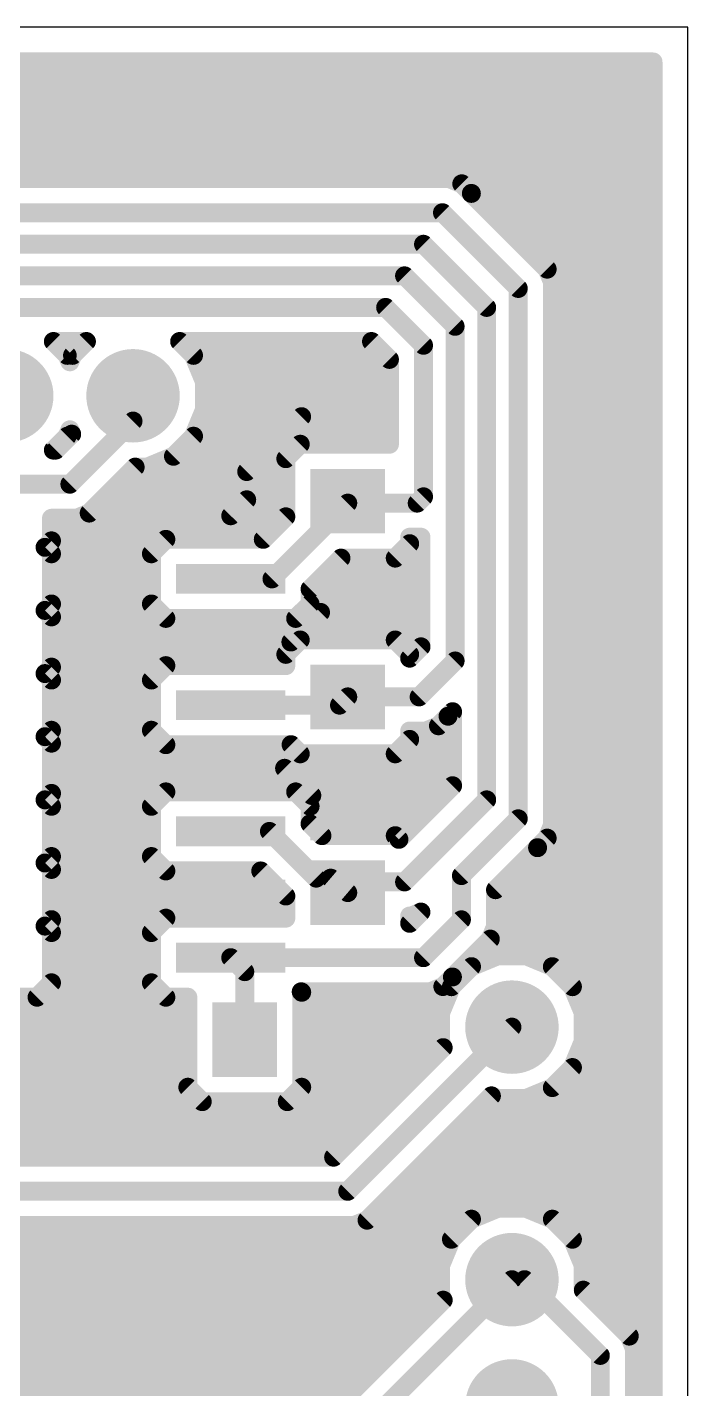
# Model space of a CAD drawing. Extents: x 0 to 60.4, y 0 to 60.5.
# Drawn here: x 47.15 to 60.43, y 33.11 to 60.5 of the extents above; entities that cross this region are included whole.
import ezdxf

# ---------------------------------------------------------------- set-up
doc = ezdxf.new("R2010")
doc.units = 0
for name, color, linetype in [('16', 175, 'CONTINUOUS'), ('17', 82, 'CONTINUOUS'), ('20', 7, 'CONTINUOUS')]:
    doc.layers.add(name, color=color, linetype=linetype)

# ---------------------------------------------------------------- blocks, each defined once
blk = doc.blocks.new('ROUNDP')
at = {"const_width": 0.5}
blk.add_lwpolyline([(0, -0.25, 1), (0, 0.25, 1), (0, -0.25)], format="xyb", dxfattribs=at)
blk = doc.blocks.new('RECT')
blk.add_solid([(-0.5, -0.5), (0.5, -0.5), (-0.5, 0.5), (0.5, 0.5)])

msp = doc.modelspace()

# ---------------------------------------------------------------- linework, layer by layer
at = {"layer": '16', "const_width": 0.381}
for points in [[(0.6985, 59.8015), (59.7335, 59.8015)], [(59.7335, 59.8015), (59.7335, 0.6985)], [(0.6985, 59.436), (59.7335, 59.436)], [(0.6985, 59.055), (59.7335, 59.055)], [(0.6985, 58.674), (59.7335, 58.674)], [(0.6985, 58.293), (59.7335, 58.293)], [(0.6985, 57.912), (59.7335, 57.912)], [(0.6985, 57.531), (59.7335, 57.531)], [(55.6354, 57.4548), (8.3726, 57.4548)], [(55.8875, 57.3504), (55.6354, 57.4548)], [(56.0804, 57.1575), (55.8875, 57.3504)], [(57.6044, 55.6335), (56.0804, 57.1575)], [(56.0879, 57.15), (59.7335, 57.15)], [(55.499, 56.769), (8.509, 56.769)], [(57.023, 55.245), (55.499, 56.769)], [(56.4689, 56.769), (59.7335, 56.769)], [(56.8499, 56.388), (59.7335, 56.388)], [(8.89, 56.134), (55.118, 56.134)], [(55.118, 56.134), (56.388, 54.864)], [(57.2309, 56.007), (59.7335, 56.007)], [(9.271, 55.499), (54.737, 55.499)], [(54.737, 55.499), (55.753, 54.483)], [(57.7088, 55.3814), (57.6044, 55.6335)], [(57.6075, 55.626), (59.7335, 55.626)], [(57.023, 44.577), (57.023, 55.245)], [(57.7088, 44.4406), (57.7088, 55.3814)], [(57.7088, 55.245), (59.7335, 55.245)], [(9.652, 54.864), (54.356, 54.864)], [(54.356, 54.864), (55.118, 54.102)], [(56.388, 54.864), (56.388, 44.958)], [(57.7088, 54.864), (59.7335, 54.864)], [(55.753, 54.483), (55.753, 47.752)], [(57.7088, 54.483), (59.7335, 54.483)], [(47.9526, 53.8989), (47.6733, 54.1782)], [(47.6733, 54.1782), (48.3387, 54.1782)], [(47.7495, 54.102), (48.2625, 54.102)], [(48.3387, 54.1782), (48.0594, 53.8989)], [(50.4926, 53.8989), (50.2133, 54.1782)], [(50.2133, 54.1782), (54.0719, 54.1782)], [(50.2895, 54.102), (54.1481, 54.102)], [(54.0719, 54.1782), (54.4322, 53.8179)], [(55.118, 54.102), (55.118, 51.054)], [(57.7088, 54.102), (59.7335, 54.102)], [(48.006, 53.77), (47.9526, 53.8989)], [(48.0594, 53.8989), (48.006, 53.77)], [(50.7111, 53.3715), (50.4926, 53.8989)], [(54.4322, 53.8179), (54.4322, 52.1113)], [(50.5663, 53.721), (54.4322, 53.721)], [(57.7088, 53.721), (59.7335, 53.721)], [(50.7111, 52.8005), (50.7111, 53.3715)], [(50.7111, 53.34), (54.4322, 53.34)], [(57.7088, 53.34), (59.7335, 53.34)], [(49.276, 52.578), (49.276, 53.086)], [(50.7111, 52.959), (54.4322, 52.959)], [(57.7088, 52.959), (59.7335, 52.959)], [(50.4926, 52.2731), (50.7111, 52.8005)], [(47.9526, 52.2731), (48.006, 52.402)], [(48.006, 51.308), (49.276, 52.578)], [(48.006, 52.402), (48.0423, 52.3142)], [(50.6189, 52.578), (54.4322, 52.578)], [(52.666, 52.666), (51.562, 51.562)], [(53.594, 52.666), (52.666, 52.666)], [(57.7088, 52.578), (59.7335, 52.578)], [(47.6733, 51.9938), (47.9526, 52.2731)], [(48.0423, 52.3142), (47.7219, 51.9938)], [(47.8765, 52.197), (47.9251, 52.197)], [(50.0889, 51.8694), (50.4926, 52.2731)], [(50.4165, 52.197), (54.4322, 52.197)], [(57.7088, 52.197), (59.7335, 52.197)], [(47.7219, 51.9938), (47.6733, 51.9938)], [(49.5615, 51.6509), (50.0889, 51.8694)], [(52.6388, 52.1113), (52.3487, 51.8212)], [(54.4322, 52.1113), (52.6388, 52.1113)], [(48.3945, 50.7266), (49.3188, 51.6509)], [(49.3188, 51.6509), (49.5615, 51.6509)], [(49.96, 51.816), (52.3487, 51.816)], [(52.3487, 51.8212), (52.3487, 50.6516)], [(57.7088, 51.816), (59.7335, 51.816)], [(46.676, 51.308), (48.006, 51.308)], [(49.1029, 51.435), (52.3487, 51.435)], [(51.562, 51.562), (51.562, 50.994)], [(57.7088, 51.435), (59.7335, 51.435)], [(48.7219, 51.054), (52.3487, 51.054)], [(55.118, 51.054), (54.991, 50.927)], [(57.7088, 51.054), (59.7335, 51.054)], [(51.562, 50.994), (51.241, 50.673)], [(53.594, 50.927), (52.07, 49.403)], [(53.594, 50.966), (53.594, 50.927)], [(54.991, 50.927), (53.594, 50.927)], [(47.6363, 50.1678), (47.6363, 50.6222)], [(47.6363, 50.6222), (48.1424, 50.6222)], [(48.1424, 50.6222), (48.3945, 50.7266)], [(48.2651, 50.673), (52.3487, 50.673)], [(52.3487, 50.6516), (51.8954, 50.1983)], [(57.7088, 50.673), (59.7335, 50.673)], [(47.6363, 50.292), (51.9891, 50.292)], [(54.8393, 50.1108), (54.8393, 50.2412)], [(54.8393, 50.2412), (55.0672, 50.2412)], [(55.0672, 50.2412), (55.0672, 48.0361)], [(57.7088, 50.292), (59.7335, 50.292)], [(47.5065, 50.038), (47.6363, 50.1678)], [(47.6363, 49.9082), (47.5065, 50.038)], [(49.9358, 50.1983), (49.6457, 49.9082)], [(51.8954, 50.1983), (49.9358, 50.1983)], [(54.5492, 49.8207), (54.8393, 50.1108)], [(47.6335, 49.911), (49.6485, 49.911)], [(47.6363, 48.8978), (47.6363, 49.9082)], [(49.6457, 49.9082), (49.6457, 48.8978)], [(52.8363, 49.1994), (53.4576, 49.8207)], [(53.4576, 49.8207), (54.5492, 49.8207)], [(54.6395, 49.911), (55.0672, 49.911)], [(57.7088, 49.911), (59.7335, 49.911)], [(47.6363, 49.53), (49.6457, 49.53)], [(52.07, 49.403), (51.241, 49.403)], [(53.1669, 49.53), (55.0672, 49.53)], [(57.7088, 49.53), (59.7335, 49.53)], [(47.6363, 49.149), (49.6457, 49.149)], [(52.8363, 48.8978), (52.8363, 49.1994)], [(52.8363, 49.149), (55.0672, 49.149)], [(57.7088, 49.149), (59.7335, 49.149)], [(47.5065, 48.768), (47.6363, 48.8978)], [(49.6457, 48.8978), (49.9358, 48.6077)], [(52.5462, 48.6077), (52.8363, 48.8978)], [(47.6363, 48.6382), (47.5065, 48.768)], [(47.5065, 48.768), (49.7755, 48.768)], [(47.6363, 47.6278), (47.6363, 48.6382)], [(49.9358, 48.6077), (52.5462, 48.6077)], [(53.047, 48.729), (52.451, 48.133)], [(52.7065, 48.768), (55.0672, 48.768)], [(53.594, 48.729), (53.047, 48.729)], [(57.7088, 48.768), (59.7335, 48.768)], [(47.6363, 48.387), (55.0672, 48.387)], [(57.7088, 48.387), (59.7335, 48.387)], [(52.451, 48.133), (51.241, 48.133)], [(52.6388, 48.1743), (52.3487, 47.8842)], [(54.5492, 48.1743), (52.6388, 48.1743)], [(54.8393, 47.8842), (54.5492, 48.1743)], [(55.0672, 48.0361), (54.8393, 47.8082)], [(47.6363, 48.006), (52.4705, 48.006)], [(52.3487, 47.8842), (52.3487, 47.6583)], [(54.7175, 48.006), (55.0371, 48.006)], [(54.8393, 47.8082), (54.8393, 47.8842)], [(55.753, 47.752), (55.03, 47.029)], [(57.7088, 48.006), (59.7335, 48.006)], [(47.5065, 47.498), (47.6363, 47.6278)], [(47.6363, 47.3682), (47.5065, 47.498)], [(47.6335, 47.625), (49.9025, 47.625)], [(49.9358, 47.6583), (49.6457, 47.3682)], [(52.3487, 47.6583), (49.9358, 47.6583)], [(57.7088, 47.625), (59.7335, 47.625)], [(47.6363, 46.3578), (47.6363, 47.3682)], [(47.6363, 47.244), (49.6457, 47.244)], [(49.6457, 47.3682), (49.6457, 46.3578)], [(57.7088, 47.244), (59.7335, 47.244)], [(53.594, 47.029), (53.428, 46.863)], [(55.03, 47.029), (53.594, 47.029)], [(47.6363, 46.863), (49.6457, 46.863)], [(53.428, 46.863), (51.241, 46.863)], [(55.6114, 46.6405), (55.7022, 46.7313)], [(55.7022, 46.7313), (55.7022, 45.2421)], [(57.7088, 46.863), (59.7335, 46.863)], [(47.6363, 46.482), (49.6457, 46.482)], [(55.1664, 46.3432), (55.4185, 46.4476)], [(55.4185, 46.4476), (55.6114, 46.6405)], [(55.4529, 46.482), (55.7022, 46.482)], [(57.7088, 46.482), (59.7335, 46.482)], [(47.5065, 46.228), (47.6363, 46.3578)], [(47.6363, 46.0982), (47.5065, 46.228)], [(47.6335, 46.101), (49.9025, 46.101)], [(47.6363, 45.0878), (47.6363, 46.0982)], [(49.6457, 46.3578), (49.9358, 46.0677)], [(54.5492, 45.8837), (54.8393, 46.1738)], [(54.7665, 46.101), (55.7022, 46.101)], [(54.8393, 46.1738), (54.8393, 46.3432)], [(54.8393, 46.3432), (55.1664, 46.3432)], [(57.7088, 46.101), (59.7335, 46.101)], [(49.9358, 46.0677), (52.4548, 46.0677)], [(52.4548, 46.0677), (52.6388, 45.8837)], [(52.6388, 45.8837), (54.5492, 45.8837)], [(47.6363, 45.72), (55.7022, 45.72)], [(52.324, 45.593), (51.241, 45.593)], [(52.871, 45.046), (52.324, 45.593)], [(57.7088, 45.72), (59.7335, 45.72)], [(47.6363, 45.339), (55.7022, 45.339)], [(57.7088, 45.339), (59.7335, 45.339)], [(47.5065, 44.958), (47.6363, 45.0878)], [(49.9358, 45.1183), (49.6457, 44.8282)], [(52.5462, 45.1183), (49.9358, 45.1183)], [(52.8363, 44.8282), (52.5462, 45.1183)], [(53.594, 44.792), (52.871, 45.046)], [(55.7022, 45.2421), (54.6233, 44.1632)], [(47.6363, 44.8282), (47.5065, 44.958)], [(47.5065, 44.958), (49.7755, 44.958)], [(47.6363, 43.8178), (47.6363, 44.8282)], [(49.6457, 44.8282), (49.6457, 43.8178)], [(52.7065, 44.958), (55.4181, 44.958)], [(52.8363, 44.4758), (52.8363, 44.8282)], [(56.388, 44.958), (54.737, 43.307)], [(57.7088, 44.958), (59.7335, 44.958)], [(47.6363, 44.577), (49.6457, 44.577)], [(52.8363, 44.577), (55.0371, 44.577)], [(53.0748, 44.2373), (52.8363, 44.4758)], [(55.88, 43.434), (57.023, 44.577)], [(57.7088, 44.577), (59.7335, 44.577)], [(47.6363, 44.196), (49.6457, 44.196)], [(51.241, 44.323), (52.0192, 44.323)], [(52.0192, 44.323), (52.959, 43.3832)], [(54.5492, 44.2373), (53.0748, 44.2373)], [(54.6233, 44.1632), (54.5492, 44.2373)], [(54.5905, 44.196), (54.6561, 44.196)], [(57.4115, 43.9956), (57.6044, 44.1885)], [(57.6044, 44.1885), (57.7088, 44.4406)], [(57.6075, 44.196), (59.7335, 44.196)], [(56.5658, 43.1499), (57.4115, 43.9956)], [(47.5065, 43.688), (47.6363, 43.8178)], [(47.6363, 43.5582), (47.5065, 43.688)], [(47.6335, 43.815), (49.6485, 43.815)], [(49.6457, 43.8178), (49.9358, 43.5277)], [(57.2309, 43.815), (59.7335, 43.815)], [(47.6363, 42.5478), (47.6363, 43.5582)], [(47.6363, 43.434), (51.9383, 43.434)], [(49.9358, 43.5277), (51.8446, 43.5277)], [(51.8446, 43.5277), (52.3487, 43.0236)], [(52.959, 43.3832), (53.252, 43.3832)], [(53.252, 43.3832), (53.594, 43.092)], [(55.88, 42.545), (55.88, 43.434)], [(56.8499, 43.434), (59.7335, 43.434)], [(53.633, 43.307), (53.594, 43.092)], [(54.737, 43.307), (53.633, 43.307)], [(56.5658, 42.4086), (56.5658, 43.1499)], [(47.6363, 43.053), (52.3193, 43.053)], [(52.3487, 43.0236), (52.3487, 42.5783)], [(56.5658, 43.053), (59.7335, 43.053)], [(47.5065, 42.418), (47.6363, 42.5478)], [(47.6363, 42.672), (52.3487, 42.672)], [(49.9358, 42.5783), (49.6457, 42.2882)], [(52.3487, 42.5783), (49.9358, 42.5783)], [(55.0662, 42.7011), (54.8393, 42.4742)], [(54.8393, 42.6212), (54.8734, 42.6212)], [(54.8393, 42.4742), (54.8393, 42.6212)], [(54.8734, 42.6212), (55.0662, 42.7011)], [(54.996, 42.672), (55.0371, 42.672)], [(55.88, 42.545), (55.118, 41.783)], [(56.5658, 42.672), (59.7335, 42.672)], [(47.6363, 42.2882), (47.5065, 42.418)], [(47.6335, 42.291), (49.6485, 42.291)], [(47.6363, 41.2778), (47.6363, 42.2882)], [(49.6457, 42.2882), (49.6457, 41.2778)], [(56.4614, 42.1565), (56.5658, 42.4086)], [(56.5171, 42.291), (59.7335, 42.291)], [(55.6994, 41.3945), (56.4614, 42.1565)], [(47.6363, 41.91), (49.6457, 41.91)], [(55.118, 41.783), (51.241, 41.783)], [(51.241, 41.783), (51.523, 41.501)], [(56.6105, 41.8211), (56.0831, 41.6026)], [(56.2149, 41.91), (59.7335, 41.91)], [(57.1815, 41.8211), (56.6105, 41.8211)], [(57.7089, 41.6026), (57.1815, 41.8211)], [(47.6363, 41.529), (49.6457, 41.529)], [(51.523, 41.501), (51.523, 40.132)], [(56.0831, 41.6026), (55.6794, 41.1989)], [(55.8339, 41.529), (56.0095, 41.529)], [(58.1126, 41.1989), (57.7089, 41.6026)], [(57.7825, 41.529), (59.7335, 41.529)], [(47.3462, 40.9877), (47.6363, 41.2778)], [(49.6457, 41.2778), (49.9358, 40.9877)], [(55.2544, 41.0972), (55.5065, 41.2016)], [(55.6794, 41.1989), (55.4609, 40.6715)], [(55.5065, 41.2016), (55.6994, 41.3945)], [(58.3311, 40.6715), (58.1126, 41.1989)], [(44.7358, 40.9877), (47.3462, 40.9877)], [(47.5065, 41.148), (49.7755, 41.148)], [(49.9358, 40.9877), (50.3777, 40.9877)], [(50.3777, 40.9877), (50.3777, 39.1768)], [(52.6683, 41.0872), (52.6583, 41.0972)], [(52.6583, 41.0972), (55.2544, 41.0972)], [(52.6683, 39.1768), (52.6683, 41.0872)], [(55.3771, 41.148), (55.6583, 41.148)], [(58.1337, 41.148), (59.7335, 41.148)], [(33.1868, 40.767), (50.3777, 40.767)], [(52.6683, 40.767), (55.5005, 40.767)], [(55.4609, 40.6715), (55.4609, 40.1005)], [(58.2915, 40.767), (59.7335, 40.767)], [(58.3311, 40.1005), (58.3311, 40.6715)], [(33.1868, 40.386), (50.3777, 40.386)], [(52.6683, 40.386), (55.4609, 40.386)], [(53.594, 37.084), (56.896, 40.386)], [(58.3311, 40.386), (59.7335, 40.386)], [(55.4609, 40.1005), (55.5136, 39.9734)], [(58.1126, 39.5731), (58.3311, 40.1005)], [(33.1868, 40.005), (50.3777, 40.005)], [(52.6683, 40.005), (55.5005, 40.005)], [(55.5136, 39.9734), (53.3099, 37.7698)], [(58.2915, 40.005), (59.7335, 40.005)], [(33.1868, 39.624), (50.3777, 39.624)], [(52.6683, 39.624), (55.1641, 39.624)], [(57.7089, 39.1694), (58.1126, 39.5731)], [(58.1337, 39.624), (59.7335, 39.624)], [(33.1868, 39.243), (50.3777, 39.243)], [(50.3777, 39.1768), (50.6678, 38.8867)], [(52.3782, 38.8867), (52.6683, 39.1768)], [(52.6683, 39.243), (54.7831, 39.243)], [(53.9825, 36.5026), (56.4834, 39.0036)], [(56.4834, 39.0036), (56.6105, 38.9509)], [(57.1815, 38.9509), (57.7089, 39.1694)], [(57.7825, 39.243), (59.7335, 39.243)], [(33.1868, 38.862), (54.4021, 38.862)], [(50.6678, 38.8867), (52.3782, 38.8867)], [(56.3419, 38.862), (59.7335, 38.862)], [(56.6105, 38.9509), (57.1815, 38.9509)], [(33.1868, 38.481), (54.0211, 38.481)], [(55.9609, 38.481), (59.7335, 38.481)], [(33.1868, 38.1), (53.6401, 38.1)], [(55.5799, 38.1), (59.7335, 38.1)], [(53.3099, 37.7698), (35.8046, 37.7698)], [(55.1989, 37.719), (59.7335, 37.719)], [(54.8179, 37.338), (59.7335, 37.338)], [(35.941, 37.084), (53.594, 37.084)], [(54.4369, 36.957), (59.7335, 36.957)], [(54.0559, 36.576), (56.212, 36.576)], [(56.0831, 36.5226), (55.6794, 36.1189)], [(56.6105, 36.7411), (56.0831, 36.5226)], [(57.1815, 36.7411), (56.6105, 36.7411)], [(57.7089, 36.5226), (57.1815, 36.7411)], [(57.58, 36.576), (59.7335, 36.576)], [(58.1126, 36.1189), (57.7089, 36.5226)], [(36.2251, 36.3982), (53.7304, 36.3982)], [(53.7304, 36.3982), (53.9825, 36.5026)], [(36.0219, 36.195), (55.7555, 36.195)], [(55.6794, 36.1189), (55.4609, 35.5915)], [(58.0365, 36.195), (59.7335, 36.195)], [(58.3311, 35.5915), (58.1126, 36.1189)], [(35.6409, 35.814), (55.5531, 35.814)], [(58.2389, 35.814), (59.7335, 35.814)], [(35.2599, 35.433), (55.4609, 35.433)], [(55.4609, 35.5915), (55.4609, 35.0205)], [(58.3311, 35.0948), (58.3311, 35.5915)], [(58.3311, 35.433), (59.7335, 35.433)], [(56.896, 35.306), (47.498, 25.908)], [(57.15, 35.306), (56.896, 35.306)], [(58.674, 33.782), (57.15, 35.306)], [(34.966, 35.052), (55.4609, 35.052)], [(55.5136, 34.8934), (47.2139, 26.5938)], [(55.4609, 35.0205), (55.5136, 34.8934)], [(59.2554, 34.1705), (58.3311, 35.0948)], [(58.3739, 35.052), (59.7335, 35.052)], [(35.1368, 34.671), (55.2911, 34.671)], [(58.7549, 34.671), (59.7335, 34.671)], [(37.8755, 34.29), (54.9101, 34.29)], [(59.1359, 34.29), (59.7335, 34.29)], [(59.3598, 33.9184), (59.2554, 34.1705)], [(38.0753, 33.909), (54.5291, 33.909)], [(58.674, 10.541), (58.674, 33.782)], [(59.3598, 10.4046), (59.3598, 33.9184)], [(59.3598, 33.909), (59.7335, 33.909)], [(38.0753, 33.528), (54.1481, 33.528)], [(59.3598, 33.528), (59.7335, 33.528)], [(38.0753, 33.147), (53.7671, 33.147)], [(59.3598, 33.147), (59.7335, 33.147)]]:
    msp.add_lwpolyline(points, dxfattribs=at)
at = {"layer": '16', "const_width": 0.1905}
for points in [[(59.8287, 59.8015, 1), (59.6382, 59.8015)], [(59.7335, 59.7063, 1), (59.7335, 59.8968)], [(59.7335, 59.3407, 1), (59.7335, 59.5312)], [(59.7335, 58.9597, 1), (59.7335, 59.1502)], [(59.7335, 58.5787, 1), (59.7335, 58.7692)], [(59.7335, 58.1977, 1), (59.7335, 58.3882)], [(59.7335, 57.8168, 1), (59.7335, 58.0073)], [(55.6719, 57.5428, 1), (55.599, 57.3668)], [(55.6354, 57.3595, 1), (55.6354, 57.55)], [(55.9548, 57.4177, 1), (55.8201, 57.283)], [(55.851, 57.2624, 1), (55.9239, 57.4384)], [(59.7335, 57.4358, 1), (59.7335, 57.6263)], [(56.1477, 57.2248, 1), (56.013, 57.0901)], [(56.0879, 57.2453, 1), (56.0879, 57.0548)], [(56.013, 57.0901, 1), (56.1477, 57.2248)], [(59.7335, 57.0548, 1), (59.7335, 57.2453)], [(55.5664, 56.8364, 1), (55.4316, 56.7016)], [(55.499, 56.6738, 1), (55.499, 56.8643)], [(56.4689, 56.8643, 1), (56.4689, 56.6738)], [(59.7335, 56.6738, 1), (59.7335, 56.8643)], [(56.8499, 56.4833, 1), (56.8499, 56.2928)], [(59.7335, 56.2928, 1), (59.7335, 56.4833)], [(55.1854, 56.2014, 1), (55.0506, 56.0666)], [(55.118, 56.0388, 1), (55.118, 56.2293)], [(57.2309, 56.1023, 1), (57.2309, 55.9118)], [(59.7335, 55.9118, 1), (59.7335, 56.1023)], [(54.8044, 55.5664, 1), (54.6696, 55.4316)], [(54.737, 55.4038, 1), (54.737, 55.5943)], [(57.6924, 55.6699, 1), (57.5164, 55.597)], [(57.6075, 55.7213, 1), (57.6075, 55.5308)], [(57.537, 55.5661, 1), (57.6717, 55.7008)], [(59.7335, 55.5308, 1), (59.7335, 55.7213)], [(57.1183, 55.245, 1), (56.9278, 55.245)], [(56.9556, 55.1776, 1), (57.0904, 55.3124)], [(57.804, 55.3814, 1), (57.6135, 55.3814)], [(57.7088, 55.3403, 1), (57.7088, 55.1498)], [(57.6208, 55.345, 1), (57.7968, 55.4179)], [(59.7335, 55.1498, 1), (59.7335, 55.3403)], [(54.4234, 54.9314, 1), (54.2886, 54.7966)], [(54.356, 54.7688, 1), (54.356, 54.9593)], [(56.4833, 54.864, 1), (56.2928, 54.864)], [(57.7088, 54.9593, 1), (57.7088, 54.7688)], [(59.7335, 54.7688, 1), (59.7335, 54.9593)], [(56.3206, 54.7966, 1), (56.4554, 54.9314)], [(55.8483, 54.483, 1), (55.6578, 54.483)], [(55.6856, 54.4156, 1), (55.8204, 54.5504)], [(57.7088, 54.5783, 1), (57.7088, 54.3878)], [(59.7335, 54.3878, 1), (59.7335, 54.5783)], [(47.7407, 54.2456, 1), (47.606, 54.1108)], [(47.6733, 54.2735, 1), (47.6733, 54.083)], [(47.7495, 54.1973, 1), (47.7495, 54.0068)], [(48.2625, 54.0068, 1), (48.2625, 54.1973)], [(48.406, 54.1108, 1), (48.2713, 54.2456)], [(48.3387, 54.083, 1), (48.3387, 54.2735)], [(50.2807, 54.2456, 1), (50.146, 54.1108)], [(50.2133, 54.2735, 1), (50.2133, 54.083)], [(50.2895, 54.1973, 1), (50.2895, 54.0068)], [(54.1393, 54.2456, 1), (54.0046, 54.1108)], [(54.0719, 54.083, 1), (54.0719, 54.2735)], [(54.1481, 54.0068, 1), (54.1481, 54.1973)], [(55.2133, 54.102, 1), (55.0228, 54.102)], [(55.0506, 54.0346, 1), (55.1854, 54.1694)], [(57.7088, 54.1973, 1), (57.7088, 54.0068)], [(59.7335, 54.0068, 1), (59.7335, 54.1973)], [(48.0406, 53.9354, 1), (47.8646, 53.8625)], [(47.8853, 53.8316, 1), (48.02, 53.9663)], [(47.992, 53.9663, 1), (48.1267, 53.8316)], [(48.1474, 53.8625, 1), (47.9714, 53.9354)], [(50.5806, 53.9354, 1), (50.4046, 53.8625)], [(50.4253, 53.8316, 1), (50.56, 53.9663)], [(54.5275, 53.8179, 1), (54.337, 53.8179)], [(54.3648, 53.7506, 1), (54.4996, 53.8853)], [(47.918, 53.8065, 1), (48.094, 53.7336)], [(47.918, 53.7336, 1), (48.094, 53.8065)], [(50.5663, 53.8163, 1), (50.5663, 53.6258)], [(54.4322, 53.6258, 1), (54.4322, 53.8163)], [(57.7088, 53.8163, 1), (57.7088, 53.6258)], [(59.7335, 53.6258, 1), (59.7335, 53.8163)], [(50.8063, 53.3715, 1), (50.6158, 53.3715)], [(50.7111, 53.4353, 1), (50.7111, 53.2448)], [(50.6231, 53.335, 1), (50.7991, 53.4079)], [(54.4322, 53.2448, 1), (54.4322, 53.4353)], [(57.7088, 53.4353, 1), (57.7088, 53.2448)], [(59.7335, 53.2448, 1), (59.7335, 53.4353)], [(49.3713, 53.086, 1), (49.1808, 53.086)], [(50.7111, 53.0543, 1), (50.7111, 52.8638)], [(54.4322, 52.8638, 1), (54.4322, 53.0543)], [(57.7088, 53.0543, 1), (57.7088, 52.8638)], [(59.7335, 52.8638, 1), (59.7335, 53.0543)], [(50.6158, 52.8005, 1), (50.8063, 52.8005)], [(50.7991, 52.7641, 1), (50.6231, 52.837)], [(48.094, 52.4384, 1), (47.918, 52.3655)], [(48.094, 52.3655, 1), (47.918, 52.4384)], [(49.1808, 52.578, 1), (49.3713, 52.578)], [(49.3434, 52.5106, 1), (49.2086, 52.6454)], [(50.6189, 52.6733, 1), (50.6189, 52.4828)], [(52.666, 52.7613, 1), (52.666, 52.5708)], [(52.7334, 52.5986, 1), (52.5986, 52.7334)], [(53.594, 52.5708, 1), (53.594, 52.7613)], [(54.4322, 52.4828, 1), (54.4322, 52.6733)], [(57.7088, 52.6733, 1), (57.7088, 52.4828)], [(59.7335, 52.4828, 1), (59.7335, 52.6733)], [(47.8765, 52.2923, 1), (47.8765, 52.1018)], [(47.8646, 52.3095, 1), (48.0406, 52.2366)], [(48.02, 52.2057, 1), (47.8853, 52.3404)], [(47.9251, 52.1018, 1), (47.9251, 52.2923)], [(47.9543, 52.2778, 1), (48.1303, 52.3507)], [(48.1097, 52.2469, 1), (47.975, 52.3816)], [(50.4165, 52.2923, 1), (50.4165, 52.1018)], [(50.4046, 52.3095, 1), (50.5806, 52.2366)], [(50.56, 52.2057, 1), (50.4253, 52.3404)], [(54.4322, 52.1018, 1), (54.4322, 52.2923)], [(57.7088, 52.2923, 1), (57.7088, 52.1018)], [(59.7335, 52.1018, 1), (59.7335, 52.2923)], [(47.6733, 52.089, 1), (47.6733, 51.8985)], [(47.606, 52.0611, 1), (47.7407, 51.9264)], [(47.6546, 52.0611, 1), (47.7893, 51.9264)], [(47.7219, 51.8985, 1), (47.7219, 52.089)], [(50.1254, 51.7814, 1), (50.0525, 51.9574)], [(52.6388, 52.2065, 1), (52.6388, 52.016)], [(52.7062, 52.0439, 1), (52.5715, 52.1786)], [(54.337, 52.1113, 1), (54.5275, 52.1113)], [(54.4322, 52.016, 1), (54.4322, 52.2065)], [(49.3188, 51.7462, 1), (49.3188, 51.5556)], [(49.3861, 51.5835, 1), (49.2514, 51.7183)], [(49.525, 51.7389, 1), (49.5979, 51.5629)], [(49.5615, 51.5556, 1), (49.5615, 51.7462)], [(49.96, 51.9113, 1), (49.96, 51.7208)], [(50.0216, 51.9367, 1), (50.1563, 51.802)], [(52.2813, 51.8885, 1), (52.4161, 51.7538)], [(52.444, 51.8212, 1), (52.2535, 51.8212)], [(52.3487, 51.7208, 1), (52.3487, 51.9113)], [(57.7088, 51.9113, 1), (57.7088, 51.7208)], [(59.7335, 51.7208, 1), (59.7335, 51.9113)], [(48.006, 51.2127, 1), (48.006, 51.4032)], [(49.1029, 51.5303, 1), (49.1029, 51.3398)], [(51.4946, 51.6294, 1), (51.6294, 51.4946)], [(51.6573, 51.562, 1), (51.4668, 51.562)], [(52.3487, 51.3398, 1), (52.3487, 51.5303)], [(57.7088, 51.5303, 1), (57.7088, 51.3398)], [(59.7335, 51.3398, 1), (59.7335, 51.5303)], [(47.9386, 51.3754, 1), (48.0734, 51.2406)], [(48.7219, 51.1493, 1), (48.7219, 50.9588)], [(52.3487, 50.9588, 1), (52.3487, 51.1493)], [(55.1854, 50.9866, 1), (55.0506, 51.1214)], [(57.7088, 51.1493, 1), (57.7088, 50.9588)], [(59.7335, 50.9588, 1), (59.7335, 51.1493)], [(51.4668, 50.994, 1), (51.6573, 50.994)], [(51.6294, 50.9266, 1), (51.4946, 51.0614)], [(53.594, 51.0222, 1), (53.594, 50.8317)], [(53.6893, 50.966, 1), (53.4988, 50.966)], [(53.4988, 50.927, 1), (53.6893, 50.927)], [(53.6614, 50.8596, 1), (53.5266, 50.9944)], [(54.9236, 50.9944, 1), (55.0584, 50.8596)], [(54.991, 50.8317, 1), (54.991, 51.0222)], [(55.0228, 51.054, 1), (55.2133, 51.054)], [(47.7315, 50.6222, 1), (47.541, 50.6222)], [(47.6363, 50.7174, 1), (47.6363, 50.5269)], [(48.106, 50.7102, 1), (48.1789, 50.5342)], [(48.1424, 50.5269, 1), (48.1424, 50.7174)], [(48.2651, 50.7683, 1), (48.2651, 50.5778)], [(48.3271, 50.794, 1), (48.4618, 50.6593)], [(48.4309, 50.6386, 1), (48.358, 50.8146)], [(51.1736, 50.7404, 1), (51.3084, 50.6056)], [(52.2535, 50.6516, 1), (52.444, 50.6516)], [(52.4161, 50.5842, 1), (52.2813, 50.7189)], [(52.3487, 50.5778, 1), (52.3487, 50.7683)], [(57.7088, 50.7683, 1), (57.7088, 50.5778)], [(59.7335, 50.5778, 1), (59.7335, 50.7683)], [(47.6363, 50.3873, 1), (47.6363, 50.1968)], [(51.9891, 50.1968, 1), (51.9891, 50.3873)], [(54.9345, 50.2412, 1), (54.744, 50.2412)], [(54.8393, 50.3364, 1), (54.8393, 50.1459)], [(55.1624, 50.2412, 1), (54.9719, 50.2412)], [(55.0672, 50.1459, 1), (55.0672, 50.3364)], [(57.7088, 50.3873, 1), (57.7088, 50.1968)], [(59.7335, 50.1968, 1), (59.7335, 50.3873)], [(47.5738, 50.1053, 1), (47.4391, 49.9706)], [(47.4391, 50.1053, 1), (47.5738, 49.9706)], [(47.541, 50.1678, 1), (47.7315, 50.1678)], [(47.7036, 50.1005, 1), (47.5689, 50.2352)], [(49.9358, 50.2935, 1), (49.9358, 50.103)], [(50.0032, 50.1309, 1), (49.8685, 50.2656)], [(51.8281, 50.2656, 1), (51.9628, 50.1309)], [(51.8954, 50.103, 1), (51.8954, 50.2935)], [(54.744, 50.1108, 1), (54.9345, 50.1108)], [(54.9066, 50.0435, 1), (54.7719, 50.1782)], [(47.6335, 50.0063, 1), (47.6335, 49.8158)], [(47.7315, 49.9082, 1), (47.541, 49.9082)], [(47.5689, 49.8408, 1), (47.7036, 49.9755)], [(49.741, 49.9082, 1), (49.5505, 49.9082)], [(49.5783, 49.9755, 1), (49.7131, 49.8408)], [(49.6485, 49.8158, 1), (49.6485, 50.0063)], [(53.4576, 49.916, 1), (53.4576, 49.7255)], [(53.5249, 49.7533, 1), (53.3902, 49.8881)], [(54.4818, 49.8881, 1), (54.6165, 49.7533)], [(54.6395, 50.0063, 1), (54.6395, 49.8158)], [(54.5492, 49.7255, 1), (54.5492, 49.916)], [(55.0672, 49.8158, 1), (55.0672, 50.0063)], [(57.7088, 50.0063, 1), (57.7088, 49.8158)], [(59.7335, 49.8158, 1), (59.7335, 50.0063)], [(47.6363, 49.6253, 1), (47.6363, 49.4348)], [(49.6457, 49.4348, 1), (49.6457, 49.6253)], [(51.241, 49.4983, 1), (51.241, 49.3078)], [(52.07, 49.3078, 1), (52.07, 49.4983)], [(53.1669, 49.6253, 1), (53.1669, 49.4348)], [(55.0672, 49.4348, 1), (55.0672, 49.6253)], [(57.7088, 49.6253, 1), (57.7088, 49.4348)], [(59.7335, 49.4348, 1), (59.7335, 49.6253)], [(47.6363, 49.2443, 1), (47.6363, 49.0538)], [(49.6457, 49.0538, 1), (49.6457, 49.2443)], [(52.0026, 49.4704, 1), (52.1374, 49.3356)], [(52.9315, 49.1994, 1), (52.741, 49.1994)], [(52.7689, 49.2668, 1), (52.9036, 49.1321)], [(52.8363, 49.2443, 1), (52.8363, 49.0538)], [(55.0672, 49.0538, 1), (55.0672, 49.2443)], [(57.7088, 49.2443, 1), (57.7088, 49.0538)], [(59.7335, 49.0538, 1), (59.7335, 49.2443)], [(47.7036, 48.8305, 1), (47.5689, 48.9652)], [(49.7131, 48.9652, 1), (49.5783, 48.8305)], [(52.9036, 48.8305, 1), (52.7689, 48.9652)], [(47.5738, 48.8354, 1), (47.4391, 48.7006)], [(47.4391, 48.8354, 1), (47.5738, 48.7006)], [(47.5065, 48.8633, 1), (47.5065, 48.6728)], [(47.541, 48.8978, 1), (47.7315, 48.8978)], [(47.7315, 48.6382, 1), (47.541, 48.6382)], [(47.5689, 48.5708, 1), (47.7036, 48.7055)], [(49.5505, 48.8978, 1), (49.741, 48.8978)], [(49.7755, 48.6728, 1), (49.7755, 48.8633)], [(49.9358, 48.703, 1), (49.9358, 48.5125)], [(49.8685, 48.5403, 1), (50.0032, 48.6751)], [(52.4788, 48.6751, 1), (52.6135, 48.5403)], [(52.5462, 48.5125, 1), (52.5462, 48.703)], [(52.7065, 48.8633, 1), (52.7065, 48.6728)], [(52.741, 48.8978, 1), (52.9315, 48.8978)], [(53.047, 48.8242, 1), (53.047, 48.6337)], [(53.1144, 48.6616, 1), (52.9796, 48.7964)], [(53.594, 48.6337, 1), (53.594, 48.8242)], [(55.0672, 48.6728, 1), (55.0672, 48.8633)], [(57.7088, 48.8633, 1), (57.7088, 48.6728)], [(59.7335, 48.6728, 1), (59.7335, 48.8633)], [(47.6363, 48.4823, 1), (47.6363, 48.2918)], [(55.0672, 48.2918, 1), (55.0672, 48.4823)], [(57.7088, 48.4823, 1), (57.7088, 48.2918)], [(59.7335, 48.2918, 1), (59.7335, 48.4823)], [(51.241, 48.2283, 1), (51.241, 48.0378)], [(52.3836, 48.2004, 1), (52.5184, 48.0656)], [(52.451, 48.0378, 1), (52.451, 48.2283)], [(52.6388, 48.2695, 1), (52.6388, 48.079)], [(52.7062, 48.1069, 1), (52.5715, 48.2416)], [(54.6165, 48.2416, 1), (54.4818, 48.1069)], [(54.5492, 48.079, 1), (54.5492, 48.2695)], [(55.1346, 47.9687, 1), (54.9998, 48.1034)], [(47.6363, 48.1013, 1), (47.6363, 47.9108)], [(52.2813, 47.9515, 1), (52.4161, 47.8168)], [(52.444, 47.8842, 1), (52.2535, 47.8842)], [(52.4705, 47.9108, 1), (52.4705, 48.1013)], [(54.7175, 48.1013, 1), (54.7175, 47.9108)], [(54.9345, 47.8842, 1), (54.744, 47.8842)], [(54.7719, 47.8755, 1), (54.9066, 47.7408)], [(54.7719, 47.8168, 1), (54.9066, 47.9515)], [(54.9719, 48.0361, 1), (55.1624, 48.0361)], [(55.0371, 47.9108, 1), (55.0371, 48.1013)], [(55.8204, 47.6846, 1), (55.6856, 47.8194)], [(57.7088, 48.1013, 1), (57.7088, 47.9108)], [(59.7335, 47.9108, 1), (59.7335, 48.1013)], [(47.5738, 47.5653, 1), (47.4391, 47.4306)], [(47.4391, 47.5653, 1), (47.5738, 47.4306)], [(47.6335, 47.7203, 1), (47.6335, 47.5297)], [(47.541, 47.6278, 1), (47.7315, 47.6278)], [(47.7036, 47.5605, 1), (47.5689, 47.6952)], [(49.9358, 47.7535, 1), (49.9358, 47.563)], [(50.0032, 47.5909, 1), (49.8685, 47.7256)], [(49.9025, 47.5297, 1), (49.9025, 47.7203)], [(52.2535, 47.6583, 1), (52.444, 47.6583)], [(52.3487, 47.563, 1), (52.3487, 47.7535)], [(54.744, 47.8082, 1), (54.9345, 47.8082)], [(55.6578, 47.752, 1), (55.8483, 47.752)], [(57.7088, 47.7203, 1), (57.7088, 47.5297)], [(59.7335, 47.5297, 1), (59.7335, 47.7203)], [(47.7315, 47.3682, 1), (47.541, 47.3682)], [(47.6363, 47.3392, 1), (47.6363, 47.1487)], [(47.5689, 47.3008, 1), (47.7036, 47.4355)], [(49.741, 47.3682, 1), (49.5505, 47.3682)], [(49.5783, 47.4355, 1), (49.7131, 47.3008)], [(49.6457, 47.1487, 1), (49.6457, 47.3392)], [(57.7088, 47.3392, 1), (57.7088, 47.1487)], [(59.7335, 47.1487, 1), (59.7335, 47.3392)], [(53.594, 47.1243, 1), (53.594, 46.9338)], [(53.6614, 46.9616, 1), (53.5266, 47.0964)], [(54.9626, 47.0964, 1), (55.0974, 46.9616)], [(55.03, 46.9338, 1), (55.03, 47.1243)], [(47.6363, 46.9582, 1), (47.6363, 46.7677)], [(49.6457, 46.7677, 1), (49.6457, 46.9582)], [(51.241, 46.9582, 1), (51.241, 46.7677)], [(53.3606, 46.9304, 1), (53.4954, 46.7956)], [(53.428, 46.7677, 1), (53.428, 46.9582)], [(55.7975, 46.7313, 1), (55.607, 46.7313)], [(55.7696, 46.664, 1), (55.6348, 46.7987)], [(57.7088, 46.9582, 1), (57.7088, 46.7677)], [(59.7335, 46.7677, 1), (59.7335, 46.9582)], [(47.6363, 46.5772, 1), (47.6363, 46.3867)], [(49.6457, 46.3867, 1), (49.6457, 46.5772)], [(55.3511, 46.515, 1), (55.4858, 46.3803)], [(55.4529, 46.5772, 1), (55.4529, 46.3867)], [(55.4549, 46.3596, 1), (55.382, 46.5356)], [(55.544, 46.7079, 1), (55.6787, 46.5732)], [(55.6787, 46.5732, 1), (55.544, 46.7079)], [(55.7022, 46.3867, 1), (55.7022, 46.5772)], [(57.7088, 46.5772, 1), (57.7088, 46.3867)], [(59.7335, 46.3867, 1), (59.7335, 46.5772)], [(47.5738, 46.2954, 1), (47.4391, 46.1606)], [(47.4391, 46.2954, 1), (47.5738, 46.1606)], [(47.6335, 46.1962, 1), (47.6335, 46.0057)], [(47.541, 46.3578, 1), (47.7315, 46.3578)], [(47.7315, 46.0982, 1), (47.541, 46.0982)], [(47.7036, 46.2905, 1), (47.5689, 46.4252)], [(49.7131, 46.4252, 1), (49.5783, 46.2905)], [(49.5505, 46.3578, 1), (49.741, 46.3578)], [(49.9025, 46.0057, 1), (49.9025, 46.1962)], [(54.7665, 46.1962, 1), (54.7665, 46.0057)], [(54.9345, 46.3432, 1), (54.744, 46.3432)], [(54.8393, 46.4385, 1), (54.8393, 46.248)], [(54.9066, 46.1065, 1), (54.7719, 46.2412)], [(55.13, 46.4312, 1), (55.2029, 46.2552)], [(55.1664, 46.248, 1), (55.1664, 46.4385)], [(55.7022, 46.0057, 1), (55.7022, 46.1962)], [(57.7088, 46.1962, 1), (57.7088, 46.0057)], [(59.7335, 46.0057, 1), (59.7335, 46.1962)], [(47.5689, 46.0308, 1), (47.7036, 46.1655)], [(49.9358, 46.163, 1), (49.9358, 45.9725)], [(49.8685, 46.0003, 1), (50.0032, 46.1351)], [(52.5222, 46.1351, 1), (52.3875, 46.0003)], [(52.4548, 45.9725, 1), (52.4548, 46.163)], [(52.6388, 45.979, 1), (52.6388, 45.7885)], [(52.5715, 45.8163, 1), (52.7062, 45.9511)], [(54.4818, 45.9511, 1), (54.6165, 45.8163)], [(54.5492, 45.7885, 1), (54.5492, 45.979)], [(54.744, 46.1738, 1), (54.9345, 46.1738)], [(47.6363, 45.8152, 1), (47.6363, 45.6247)], [(51.241, 45.6883, 1), (51.241, 45.4978)], [(52.3914, 45.6604, 1), (52.2566, 45.5256)], [(52.324, 45.4978, 1), (52.324, 45.6883)], [(55.7022, 45.6247, 1), (55.7022, 45.8152)], [(57.7088, 45.8152, 1), (57.7088, 45.6247)], [(59.7335, 45.6247, 1), (59.7335, 45.8152)], [(47.6363, 45.4342, 1), (47.6363, 45.2437)], [(55.7022, 45.2437, 1), (55.7022, 45.4342)], [(57.7088, 45.4342, 1), (57.7088, 45.2437)], [(59.7335, 45.2437, 1), (59.7335, 45.4342)], [(47.7036, 45.0205, 1), (47.5689, 45.1552)], [(49.9358, 45.2135, 1), (49.9358, 45.023)], [(50.0032, 45.0509, 1), (49.8685, 45.1856)], [(52.6135, 45.1856, 1), (52.4788, 45.0509)], [(52.5462, 45.023, 1), (52.5462, 45.2135)], [(52.9026, 45.1359, 1), (52.8394, 44.9561)], [(52.8036, 44.9786, 1), (52.9384, 45.1134)], [(55.607, 45.2421, 1), (55.7975, 45.2421)], [(55.7696, 45.1747, 1), (55.6348, 45.3094)], [(47.5065, 45.0533, 1), (47.5065, 44.8628)], [(47.5738, 45.0253, 1), (47.4391, 44.8906)], [(47.4391, 45.0253, 1), (47.5738, 44.8906)], [(47.541, 45.0878, 1), (47.7315, 45.0878)], [(47.7315, 44.8282, 1), (47.541, 44.8282)], [(47.5689, 44.7608, 1), (47.7036, 44.8955)], [(49.741, 44.8282, 1), (49.5505, 44.8282)], [(49.5783, 44.8955, 1), (49.7131, 44.7608)], [(49.7755, 44.8628, 1), (49.7755, 45.0533)], [(52.7065, 45.0533, 1), (52.7065, 44.8628)], [(52.9315, 44.8282, 1), (52.741, 44.8282)], [(52.7689, 44.7608, 1), (52.9036, 44.8955)], [(53.5624, 44.7021, 1), (53.6256, 44.8819)], [(55.4181, 44.8628, 1), (55.4181, 45.0533)], [(56.2928, 44.958, 1), (56.4833, 44.958)], [(56.4554, 44.8906, 1), (56.3206, 45.0254)], [(57.7088, 45.0533, 1), (57.7088, 44.8628)], [(59.7335, 44.8628, 1), (59.7335, 45.0533)], [(47.6363, 44.6723, 1), (47.6363, 44.4818)], [(49.6457, 44.4818, 1), (49.6457, 44.6723)], [(52.8363, 44.6723, 1), (52.8363, 44.4818)], [(52.9036, 44.5431, 1), (52.7689, 44.4084)], [(55.0371, 44.4818, 1), (55.0371, 44.6723)], [(56.9278, 44.577, 1), (57.1183, 44.577)], [(57.0904, 44.5096, 1), (56.9556, 44.6444)], [(57.7088, 44.6723, 1), (57.7088, 44.4818)], [(59.7335, 44.4818, 1), (59.7335, 44.6723)], [(47.6363, 44.2913, 1), (47.6363, 44.1008)], [(49.6457, 44.1008, 1), (49.6457, 44.2913)], [(51.241, 44.4183, 1), (51.241, 44.2278)], [(52.0866, 44.3904, 1), (51.9518, 44.2556)], [(52.0192, 44.2278, 1), (52.0192, 44.4183)], [(52.741, 44.4758, 1), (52.9315, 44.4758)], [(53.0748, 44.3325, 1), (53.0748, 44.142)], [(53.0074, 44.1699, 1), (53.1421, 44.3046)], [(54.6165, 44.3046, 1), (54.4818, 44.1699)], [(54.5905, 44.2913, 1), (54.5905, 44.1008)], [(54.5492, 44.142, 1), (54.5492, 44.3325)], [(54.6561, 44.1008, 1), (54.6561, 44.2913)], [(57.6075, 44.2913, 1), (57.6075, 44.1008)], [(57.6717, 44.1212, 1), (57.537, 44.2559)], [(57.6135, 44.4406, 1), (57.804, 44.4406)], [(57.7968, 44.4041, 1), (57.6208, 44.477)], [(59.7335, 44.1008, 1), (59.7335, 44.2913)], [(54.5559, 44.2305, 1), (54.6906, 44.0958)], [(54.5559, 44.0958, 1), (54.6906, 44.2305)], [(57.3441, 44.063, 1), (57.4788, 43.9283)], [(57.4788, 43.9283, 1), (57.3441, 44.063)], [(57.5164, 44.225, 1), (57.6924, 44.1521)], [(47.5738, 43.7554, 1), (47.4391, 43.6206)], [(47.4391, 43.7554, 1), (47.5738, 43.6206)], [(47.6335, 43.9103, 1), (47.6335, 43.7198)], [(47.541, 43.8178, 1), (47.7315, 43.8178)], [(47.7036, 43.7505, 1), (47.5689, 43.8852)], [(49.7131, 43.8852, 1), (49.5783, 43.7505)], [(49.5505, 43.8178, 1), (49.741, 43.8178)], [(49.6485, 43.7198, 1), (49.6485, 43.9103)], [(57.2309, 43.9103, 1), (57.2309, 43.7198)], [(59.7335, 43.7198, 1), (59.7335, 43.9103)], [(47.7315, 43.5582, 1), (47.541, 43.5582)], [(47.6363, 43.5293, 1), (47.6363, 43.3388)], [(47.5689, 43.4908, 1), (47.7036, 43.6255)], [(49.9358, 43.623, 1), (49.9358, 43.4325)], [(49.8685, 43.4603, 1), (50.0032, 43.5951)], [(51.912, 43.5951, 1), (51.7773, 43.4603)], [(51.8446, 43.4325, 1), (51.8446, 43.623)], [(51.9383, 43.3388, 1), (51.9383, 43.5293)], [(52.959, 43.4785, 1), (52.959, 43.288)], [(53.3138, 43.4557, 1), (53.1902, 43.3107)], [(53.252, 43.288, 1), (53.252, 43.4785)], [(55.8126, 43.5014, 1), (55.9474, 43.3666)], [(55.9753, 43.434, 1), (55.7848, 43.434)], [(56.8499, 43.5293, 1), (56.8499, 43.3388)], [(59.7335, 43.3388, 1), (59.7335, 43.5293)], [(52.8916, 43.3158, 1), (53.0264, 43.4506)], [(53.633, 43.4023, 1), (53.633, 43.2118)], [(53.7267, 43.29, 1), (53.5393, 43.324)], [(54.6696, 43.3744, 1), (54.8044, 43.2396)], [(54.737, 43.2118, 1), (54.737, 43.4023)], [(56.661, 43.1499, 1), (56.4705, 43.1499)], [(56.4984, 43.2173, 1), (56.6331, 43.0826)], [(47.6363, 43.1483, 1), (47.6363, 42.9578)], [(52.444, 43.0236, 1), (52.2535, 43.0236)], [(52.2813, 42.9563, 1), (52.4161, 43.091)], [(52.3193, 42.9578, 1), (52.3193, 43.1483)], [(53.5003, 43.109, 1), (53.6877, 43.075)], [(53.5322, 43.0195, 1), (53.6558, 43.1645)], [(56.5658, 43.1483, 1), (56.5658, 42.9578)], [(59.7335, 42.9578, 1), (59.7335, 43.1483)], [(47.6363, 42.7673, 1), (47.6363, 42.5768)], [(47.7036, 42.4805, 1), (47.5689, 42.6152)], [(49.9358, 42.6735, 1), (49.9358, 42.483)], [(50.0032, 42.5109, 1), (49.8685, 42.6456)], [(52.3487, 42.5768, 1), (52.3487, 42.7673)], [(52.3487, 42.483, 1), (52.3487, 42.6735)], [(54.9345, 42.6212, 1), (54.744, 42.6212)], [(54.8393, 42.7165, 1), (54.8393, 42.526)], [(54.837, 42.7092, 1), (54.9099, 42.5332)], [(54.8734, 42.526, 1), (54.8734, 42.7165)], [(54.996, 42.7673, 1), (54.996, 42.5768)], [(55.1335, 42.6337, 1), (54.9988, 42.7684)], [(55.1026, 42.6131, 1), (55.0297, 42.7891)], [(55.0371, 42.5768, 1), (55.0371, 42.7673)], [(55.9474, 42.4776, 1), (55.8126, 42.6124)], [(56.5658, 42.7673, 1), (56.5658, 42.5768)], [(59.7335, 42.5768, 1), (59.7335, 42.7673)], [(47.5738, 42.4854, 1), (47.4391, 42.3506)], [(47.4391, 42.4854, 1), (47.5738, 42.3506)], [(47.6335, 42.3863, 1), (47.6335, 42.1958)], [(47.541, 42.5478, 1), (47.7315, 42.5478)], [(47.7315, 42.2882, 1), (47.541, 42.2882)], [(49.741, 42.2882, 1), (49.5505, 42.2882)], [(49.6485, 42.1958, 1), (49.6485, 42.3863)], [(52.2535, 42.5783, 1), (52.444, 42.5783)], [(54.744, 42.4742, 1), (54.9345, 42.4742)], [(54.7719, 42.5415, 1), (54.9066, 42.4068)], [(55.7848, 42.545, 1), (55.9753, 42.545)], [(56.5171, 42.3863, 1), (56.5171, 42.1958)], [(56.4705, 42.4086, 1), (56.661, 42.4086)], [(56.6538, 42.3721, 1), (56.4778, 42.445)], [(59.7335, 42.1958, 1), (59.7335, 42.3863)], [(47.5689, 42.2208, 1), (47.7036, 42.3555)], [(49.5783, 42.3555, 1), (49.7131, 42.2208)], [(56.3734, 42.193, 1), (56.5494, 42.1201)], [(56.5287, 42.0892, 1), (56.394, 42.2239)], [(47.6363, 42.0053, 1), (47.6363, 41.8148)], [(49.6457, 41.8148, 1), (49.6457, 42.0053)], [(51.3084, 41.8504, 1), (51.1736, 41.7156)], [(51.241, 41.8783, 1), (51.241, 41.6878)], [(55.0506, 41.8504, 1), (55.1854, 41.7156)], [(55.118, 41.6878, 1), (55.118, 41.8783)], [(56.2149, 42.0053, 1), (56.2149, 41.8148)], [(56.6105, 41.9163, 1), (56.6105, 41.7258)], [(56.647, 41.7331, 1), (56.5741, 41.9091)], [(57.2179, 41.9091, 1), (57.145, 41.7331)], [(57.1815, 41.7258, 1), (57.1815, 41.9163)], [(59.7335, 41.8148, 1), (59.7335, 42.0053)], [(47.6363, 41.6243, 1), (47.6363, 41.4338)], [(49.6457, 41.4338, 1), (49.6457, 41.6243)], [(51.6183, 41.501, 1), (51.4278, 41.501)], [(51.4556, 41.4336, 1), (51.5904, 41.5684)], [(55.8339, 41.6243, 1), (55.8339, 41.4338)], [(56.0466, 41.6906, 1), (56.1195, 41.5146)], [(56.0095, 41.4338, 1), (56.0095, 41.6243)], [(56.1504, 41.5353, 1), (56.0157, 41.67)], [(57.7763, 41.67, 1), (57.6416, 41.5353)], [(57.6725, 41.5146, 1), (57.7454, 41.6906)], [(57.7825, 41.6243, 1), (57.7825, 41.4338)], [(59.7335, 41.4338, 1), (59.7335, 41.6243)], [(47.541, 41.2778, 1), (47.7315, 41.2778)], [(47.7036, 41.2105, 1), (47.5689, 41.3452)], [(49.7131, 41.3452, 1), (49.5783, 41.2105)], [(49.5505, 41.2778, 1), (49.741, 41.2778)], [(55.4391, 41.269, 1), (55.5738, 41.1343)], [(55.5429, 41.1136, 1), (55.47, 41.2896)], [(55.612, 41.2663, 1), (55.7467, 41.1316)], [(55.7674, 41.1625, 1), (55.5914, 41.2354)], [(55.632, 41.4619, 1), (55.7667, 41.3272)], [(55.7667, 41.3272, 1), (55.632, 41.4619)], [(58.2006, 41.2354, 1), (58.0246, 41.1625)], [(58.0453, 41.1316, 1), (58.18, 41.2663)], [(47.2788, 41.0551, 1), (47.4135, 40.9203)], [(47.3462, 40.8925, 1), (47.3462, 41.083)], [(47.5065, 41.2433, 1), (47.5065, 41.0528)], [(49.7755, 41.0528, 1), (49.7755, 41.2433)], [(49.9358, 41.083, 1), (49.9358, 40.8925)], [(49.8685, 40.9203, 1), (50.0032, 41.0551)], [(50.473, 40.9877, 1), (50.2825, 40.9877)], [(50.3777, 40.8925, 1), (50.3777, 41.083)], [(52.7256, 41.1646, 1), (52.5909, 41.0298)], [(52.6583, 41.1925, 1), (52.6583, 41.002)], [(52.7635, 41.0872, 1), (52.573, 41.0872)], [(52.601, 41.0198, 1), (52.7356, 41.1545)], [(55.218, 41.1852, 1), (55.2909, 41.0092)], [(55.2544, 41.002, 1), (55.2544, 41.1925)], [(55.3771, 41.2433, 1), (55.3771, 41.0528)], [(55.6583, 41.0528, 1), (55.6583, 41.2433)], [(58.1337, 41.2433, 1), (58.1337, 41.0528)], [(59.7335, 41.0528, 1), (59.7335, 41.2433)], [(50.3777, 40.6718, 1), (50.3777, 40.8623)], [(52.6683, 40.8623, 1), (52.6683, 40.6718)], [(55.5562, 40.6715, 1), (55.3657, 40.6715)], [(55.5005, 40.6718, 1), (55.5005, 40.8623)], [(58.2915, 40.8623, 1), (58.2915, 40.6718)], [(58.4263, 40.6715, 1), (58.2358, 40.6715)], [(59.7335, 40.6718, 1), (59.7335, 40.8623)], [(50.3777, 40.2908, 1), (50.3777, 40.4813)], [(52.6683, 40.4813, 1), (52.6683, 40.2908)], [(55.3729, 40.7079, 1), (55.5489, 40.635)], [(55.4609, 40.2908, 1), (55.4609, 40.4813)], [(56.9634, 40.3186, 1), (56.8286, 40.4534)], [(58.3311, 40.4813, 1), (58.3311, 40.2908)], [(58.2431, 40.635, 1), (58.4191, 40.7079)], [(59.7335, 40.2908, 1), (59.7335, 40.4813)], [(55.5489, 40.137, 1), (55.3729, 40.0641)], [(58.4191, 40.0641, 1), (58.2431, 40.137)], [(50.3777, 39.9098, 1), (50.3777, 40.1003)], [(51.4278, 40.132, 1), (51.6183, 40.132)], [(52.6683, 40.1003, 1), (52.6683, 39.9098)], [(55.3657, 40.1005, 1), (55.5562, 40.1005)], [(55.4256, 39.937, 1), (55.6016, 40.0099)], [(55.5809, 39.9061, 1), (55.4462, 40.0408)], [(55.5005, 39.9098, 1), (55.5005, 40.1003)], [(58.2915, 40.1003, 1), (58.2915, 39.9098)], [(58.2358, 40.1005, 1), (58.4263, 40.1005)], [(59.7335, 39.9098, 1), (59.7335, 40.1003)], [(50.3777, 39.5288, 1), (50.3777, 39.7193)], [(52.6683, 39.7193, 1), (52.6683, 39.5288)], [(55.1641, 39.5288, 1), (55.1641, 39.7193)], [(58.1337, 39.7193, 1), (58.1337, 39.5288)], [(58.18, 39.5057, 1), (58.0453, 39.6404)], [(59.7335, 39.5288, 1), (59.7335, 39.7193)], [(58.0246, 39.6095, 1), (58.2006, 39.5366)], [(50.4451, 39.2442, 1), (50.3103, 39.1095)], [(50.2825, 39.1768, 1), (50.473, 39.1768)], [(50.3777, 39.1478, 1), (50.3777, 39.3383)], [(52.6683, 39.3383, 1), (52.6683, 39.1478)], [(52.573, 39.1768, 1), (52.7635, 39.1768)], [(52.7356, 39.1095, 1), (52.6009, 39.2442)], [(54.7831, 39.1478, 1), (54.7831, 39.3383)], [(56.5199, 39.0916, 1), (56.447, 38.9156)], [(56.5508, 38.9362, 1), (56.4161, 39.0709)], [(57.6416, 39.2367, 1), (57.7763, 39.102)], [(57.7454, 39.0814, 1), (57.6725, 39.2574)], [(57.7825, 39.3383, 1), (57.7825, 39.1478)], [(59.7335, 39.1478, 1), (59.7335, 39.3383)], [(50.6678, 38.982, 1), (50.6678, 38.7915)], [(50.6005, 38.8193, 1), (50.7352, 38.9541)], [(52.3108, 38.9541, 1), (52.4455, 38.8193)], [(52.3782, 38.7915, 1), (52.3782, 38.982)], [(54.4021, 38.7668, 1), (54.4021, 38.9573)], [(56.3419, 38.9573, 1), (56.3419, 38.7668)], [(56.6105, 39.0462, 1), (56.6105, 38.8557)], [(56.5741, 38.8629, 1), (56.647, 39.0389)], [(57.145, 39.0389, 1), (57.2179, 38.8629)], [(57.1815, 38.8557, 1), (57.1815, 39.0462)], [(59.7335, 38.7668, 1), (59.7335, 38.9573)], [(54.0211, 38.3858, 1), (54.0211, 38.5763)], [(55.9609, 38.5763, 1), (55.9609, 38.3858)], [(59.7335, 38.3858, 1), (59.7335, 38.5763)], [(53.6401, 38.0048, 1), (53.6401, 38.1953)], [(55.5799, 38.1953, 1), (55.5799, 38.0048)], [(59.7335, 38.0048, 1), (59.7335, 38.1953)], [(53.2426, 37.8371, 1), (53.3773, 37.7024)], [(53.3099, 37.6745, 1), (53.3099, 37.865)], [(55.1989, 37.8143, 1), (55.1989, 37.6238)], [(59.7335, 37.6238, 1), (59.7335, 37.8143)], [(54.8179, 37.4333, 1), (54.8179, 37.2428)], [(59.7335, 37.2428, 1), (59.7335, 37.4333)], [(53.594, 36.9888, 1), (53.594, 37.1793)], [(53.5266, 37.1514, 1), (53.6614, 37.0166)], [(54.4369, 37.0523, 1), (54.4369, 36.8618)], [(59.7335, 36.8618, 1), (59.7335, 37.0523)], [(54.0559, 36.6713, 1), (54.0559, 36.4808)], [(56.0466, 36.6106, 1), (56.1195, 36.4346)], [(56.1504, 36.4553, 1), (56.0157, 36.59)], [(56.212, 36.4808, 1), (56.212, 36.6713)], [(56.6105, 36.8363, 1), (56.6105, 36.6458)], [(56.647, 36.6531, 1), (56.5741, 36.8291)], [(57.2179, 36.8291, 1), (57.145, 36.6531)], [(57.1815, 36.6458, 1), (57.1815, 36.8363)], [(57.58, 36.6713, 1), (57.58, 36.4808)], [(57.7763, 36.59, 1), (57.6416, 36.4553)], [(57.6725, 36.4346, 1), (57.7454, 36.6106)], [(59.7335, 36.4808, 1), (59.7335, 36.6713)], [(53.694, 36.4862, 1), (53.7669, 36.3102)], [(53.7304, 36.303, 1), (53.7304, 36.4935)], [(53.9151, 36.57, 1), (54.0498, 36.4353)], [(54.0189, 36.4146, 1), (53.946, 36.5906)], [(55.612, 36.1863, 1), (55.7467, 36.0516)], [(55.7674, 36.0825, 1), (55.5914, 36.1554)], [(55.7555, 36.0998, 1), (55.7555, 36.2903)], [(58.0365, 36.2903, 1), (58.0365, 36.0998)], [(58.2006, 36.1554, 1), (58.0246, 36.0825)], [(58.0453, 36.0516, 1), (58.18, 36.1863)], [(59.7335, 36.0998, 1), (59.7335, 36.2903)], [(55.5531, 35.7188, 1), (55.5531, 35.9093)], [(58.2389, 35.9093, 1), (58.2389, 35.7188)], [(59.7335, 35.7188, 1), (59.7335, 35.9093)], [(55.5562, 35.5915, 1), (55.3657, 35.5915)], [(55.3729, 35.6279, 1), (55.5489, 35.555)], [(55.4609, 35.3377, 1), (55.4609, 35.5282)], [(58.4263, 35.5915, 1), (58.2358, 35.5915)], [(58.3311, 35.5282, 1), (58.3311, 35.3377)], [(58.2431, 35.555, 1), (58.4191, 35.6279)], [(59.7335, 35.3377, 1), (59.7335, 35.5282)], [(56.896, 35.4013, 1), (56.896, 35.2108)], [(56.9634, 35.2386, 1), (56.8286, 35.3734)], [(57.2174, 35.3734, 1), (57.0826, 35.2386)], [(57.15, 35.2108, 1), (57.15, 35.4013)], [(55.5489, 35.057, 1), (55.3729, 34.9841)], [(55.3657, 35.0205, 1), (55.5562, 35.0205)], [(55.5809, 34.8261, 1), (55.4462, 34.9608)], [(55.4609, 34.9567, 1), (55.4609, 35.1472)], [(58.2358, 35.0948, 1), (58.4263, 35.0948)], [(58.3984, 35.1621, 1), (58.2637, 35.0274)], [(58.3739, 35.1472, 1), (58.3739, 34.9567)], [(59.7335, 34.9567, 1), (59.7335, 35.1472)], [(55.2911, 34.5757, 1), (55.2911, 34.7662)], [(55.4256, 34.857, 1), (55.6016, 34.9299)], [(58.7549, 34.7662, 1), (58.7549, 34.5757)], [(59.7335, 34.5757, 1), (59.7335, 34.7662)], [(54.9101, 34.1947, 1), (54.9101, 34.3852)], [(59.1359, 34.3852, 1), (59.1359, 34.1947)], [(59.3434, 34.2069, 1), (59.1674, 34.134)], [(59.188, 34.1031, 1), (59.3227, 34.2378)], [(59.7335, 34.1947, 1), (59.7335, 34.3852)], [(54.5291, 33.8137, 1), (54.5291, 34.0042)], [(58.7692, 33.782, 1), (58.5787, 33.782)], [(59.455, 33.9184, 1), (59.2645, 33.9184)], [(59.3598, 34.0042, 1), (59.3598, 33.8137)], [(59.2718, 33.882, 1), (59.4478, 33.9549)], [(59.7335, 33.8137, 1), (59.7335, 34.0042)], [(54.1481, 33.4327, 1), (54.1481, 33.6232)], [(58.6066, 33.7146, 1), (58.7414, 33.8494)], [(59.3598, 33.6232, 1), (59.3598, 33.4327)], [(59.7335, 33.4327, 1), (59.7335, 33.6232)], [(53.7671, 33.0517, 1), (53.7671, 33.2422)], [(59.3598, 33.2422, 1), (59.3598, 33.0517)], [(59.7335, 33.0517, 1), (59.7335, 33.2422)]]:
    msp.add_lwpolyline(points, format="xyb", dxfattribs=at)
at = {"layer": '20'}
for p, q in [((60.432, 60.5), (0, 60.5)), ((60.432, 0), (60.432, 60.5))]:
    msp.add_line(p, q, dxfattribs=at)

# ---------------------------------------------------------------- block references
at = {"layer": '16'}
for p, xscale, yscale, rotation in [((53.594, 52.666), 1.3, 1.5, 90), ((53.594, 50.966), 1.3, 1.5, 90), ((51.241, 50.673), 0.6, 2.2, 270), ((51.241, 49.403), 0.6, 2.2, 270), ((53.594, 48.729), 1.3, 1.5, 90), ((51.241, 48.133), 0.6, 2.2, 270), ((53.594, 47.029), 1.3, 1.5, 90), ((51.241, 46.863), 0.6, 2.2, 270), ((51.241, 45.593), 0.6, 2.2, 270), ((53.594, 44.792), 1.3, 1.5, 90), ((51.241, 44.323), 0.6, 2.2, 270), ((53.594, 43.092), 1.3, 1.5, 90), ((51.241, 43.053), 0.6, 2.2, 270), ((51.241, 41.783), 0.6, 2.2, 270), ((49.823, 40.132), 1.3, 1.5, 180), ((51.523, 40.132), 1.3, 1.5, 180)]:
    msp.add_blockref('RECT', p, dxfattribs=dict(at, xscale=xscale, yscale=yscale, rotation=rotation))
at = {"layer": '17', "xscale": 1.8796, "yscale": 1.8796, "rotation": 180}
for p in [(46.736, 53.086), (56.896, 40.386), (56.896, 37.846), (56.896, 35.306), (56.896, 32.766)]:
    msp.add_blockref('ROUNDP', p, dxfattribs=at)
at = {"layer": '17', "xscale": 1.8796, "yscale": 1.8796}
msp.add_blockref('ROUNDP', (49.276, 53.086), dxfattribs=at)

doc.saveas('drawing.dxf')
